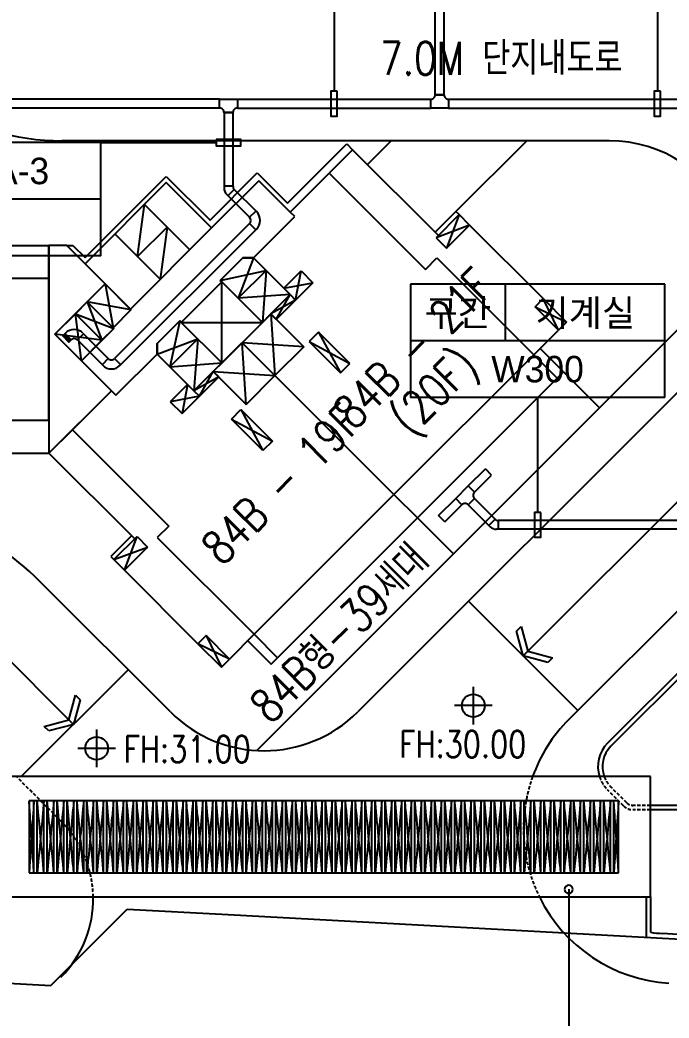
# Model space of a CAD drawing. Header units: millimetres. Extents: x 1145859089 to 1147511753, y -1047484727 to -1047247487.
# Drawn here: x 1147279347 to 1147308735, y -1047452501 to -1047407298 of the extents above; entities that cross this region are included whole.
import ezdxf
from ezdxf.enums import TextEntityAlignment as Align
from ezdxf.xclip import XClip

# ---------------------------------------------------------------- set-up
doc = ezdxf.new("R2010")
doc.units = ezdxf.units.MM
doc.header["$LTSCALE"] = 100
doc.header["$MEASUREMENT"] = 0
doc.header["$XCLIPFRAME"] = 2
doc.linetypes.add('단지배치도$0$CENTER', pattern=[31, 30, -0.5, 0, -0.5])
doc.linetypes.add('단지배치도$0$HID', pattern=[2.3, 1.5, -0.8])
doc.layers.get('0').update_dxf_attribs({"linetype": 'CONTINUOUS'})
for name, color, linetype in [('0-BLOCK', 2, 'CONTINUOUS'), ('TRAY', 1, 'CONTINUOUS'), ('TRAY(전력용)', 1, 'CONTINUOUS'), ('XREF', 135, 'CONTINUOUS'), ('단지배치도$0$S240910', 33, 'CONTINUOUS'), ('단지배치도$0$W240910', 135, 'CONTINUOUS')]:
    doc.layers.add(name, color=color, linetype=linetype)
doc.styles.add('WL', font='울릉도L_5.TTF')
doc.styles.add('단지배치도$0$WS1', font='romans.shx', dxfattribs={"width": 0.8, "bigfont": 'whgtxt.shx'})

# ---------------------------------------------------------------- blocks, each defined once
blk = doc.blocks.new('단지배치도$0$zw$9902')
at = {"layer": '단지배치도$0$W240910'}
for p, q in [((74104, -40260, 0), (45683, -68681, 0)), ((45751, -41400, 0), (20965, -41400, 0)), ((31188, -44229, 0), (33875, -41542, 0)), ((33875, -41542, 0), (34136, -41804, 0)), ((34808, -42476, 0), (35884, -41400, 0)), ((42021, -41400, 0), (38817, -44604, 0)), ((34136, -41804, 0), (33075, -42865, 0)), ((38018, -45686, 0), (34136, -41804, 0)), ((27680, -44993, 0), (29816, -42857, 0)), ((29816, -42857, 0), (31188, -44229, 0)), ((31308, -44632, 0), (33075, -42865, 0)), ((33075, -42865, 0), (37435, -47224, 0)), ((22023, -46690, 0), (25700, -43013, 0)), ((25700, -43296, 0), (22023, -46973, 0)), ((25700, -43013, 0), (27680, -44993, 0)), ((27751, -45346, 0), (25700, -43296, 0)), ((29886, -43211, 0), (27751, -45346, 0)), ((31308, -44632, 0), (29886, -43211, 0)), ((24399, -46648, 0), (24710, -44286, 0)), ((24710, -44286, 0), (26761, -46336, 0)), ((31513, -44837, 0), (31308, -44632, 0)), ((31513, -44837, 0), (31308, -44632, 0)), ((38817, -44604, 0), (37877, -45544, 0)), ((38959, -44745, 0), (37912, -45792, 0)), ((38959, -44745, 0), (38389, -46269, 0)), ((38959, -44745, 0), (38817, -44604, 0)), ((39436, -45223, 0), (38959, -44745, 0)), ((29646, -46704, 0), (31513, -44837, 0)), ((29646, -46704, 0), (31513, -44837, 0)), ((23374, -45622, 0), (25425, -47673, 0)), ((27751, -45346, 0), (24074, -49023, 0)), ((24074, -49023, 0), (27751, -45346, 0)), ((25736, -45311, 0), (24399, -46648, 0)), ((25736, -45311, 0), (25425, -47673, 0)), ((39436, -45223, 0), (37912, -45792, 0)), ((38389, -46269, 0), (39436, -45223, 0)), ((42763, -48550, 0), (39436, -45223, 0)), ((37912, -45792, 0), (38389, -46269, 0)), ((18155, -46140, 0), (20390, -46140, 0)), ((21191, -46140, 0), (20390, -46140, 0)), ((20390, -46140, 0), (20390, -55550, 0)), ((20390, -47640, 0), (20390, -46140, 0)), ((22023, -46973, 0), (21191, -46140, 0)), ((21191, -46140, 0), (21473, -46140, 0)), ((21473, -46140, 0), (22023, -46690, 0)), ((65074, -46462, 0), (43925, -67611, 0)), ((22023, -46973, 0), (22936, -47885, 0)), ((22936, -47885, 0), (22023, -46973, 0)), ((29165, -46704, 0), (28147, -47722, 0)), ((28147, -47722, 0), (29165, -46704, 0)), ((29646, -46704, 0), (28960, -48536, 0)), ((29646, -46704, 0), (29165, -46704, 0)), ((29165, -46704, 0), (29646, -46704, 0)), ((31308, -48366, 0), (29646, -46704, 0)), ((31308, -48366, 0), (29646, -46704, 0)), ((37435, -47224, 0), (37951, -46708, 0)), ((37951, -46708, 0), (42339, -51095, 0)), ((28147, -47722, 0), (30219, -47277, 0)), ((30219, -47277, 0), (28960, -48536, 0)), ((51742, -47066, 0), (29793, -69015)), ((30219, -47277, 0), (30049, -49624, 0)), ((31018, -48076, 0), (31803, -47291, 0)), ((31555, -48613, 0), (31803, -47291, 0)), ((31803, -47291, 0), (32340, -47828, 0)), ((20390, -47640, 0), (16900, -47640, 0)), ((20390, -54050, 0), (20390, -47640, 0)), ((20659, -50162, 0), (22936, -47885, 0)), ((22936, -47885, 0), (22122, -48698, 0)), ((22936, -47885, 0), (24074, -49023, 0)), ((24102, -49052, 0), (22936, -47885, 0)), ((22936, -47885, 0), (23289, -49865, 0)), ((28211, -47786, 0), (26372, -49624, 0)), ((26372, -49624, 0), (28211, -47786, 0)), ((28147, -47722, 0), (28211, -47786, 0)), ((28211, -47786, 0), (28147, -47722, 0)), ((28211, -47786, 0), (30049, -49624, 0)), ((30049, -49624, 0), (28211, -47786, 0)), ((28211, -51463, 0), (28211, -47786, 0)), ((32340, -47828, 0), (30678, -49490, 0)), ((31018, -48076, 0), (32340, -47828, 0)), ((31308, -48366, 0), (28960, -48536, 0)), ((29130, -50544, 0), (31308, -48366, 0)), ((30049, -49624, 0), (31308, -48366, 0)), ((30678, -49490, 0), (31308, -48366, 0)), ((31308, -48366, 0), (31555, -48613, 0)), ((22122, -48698, 0), (21585, -49236, 0)), ((22122, -48698, 0), (23289, -49865, 0)), ((24102, -49052, 0), (22122, -48698, 0)), ((23324, -49900, 0), (22122, -48698, 0)), ((22122, -48698, 0), (22787, -50438, 0)), ((31555, -48613, 0), (30431, -49243, 0)), ((42399, -48914, 0), (42763, -48550, 0)), ((42763, -48550, 0), (43824, -49610, 0)), ((43459, -49974, 0), (42763, -48550, 0)), ((21585, -49236, 0), (20659, -50162, 0)), ((22787, -50438, 0), (21585, -49236, 0)), ((21585, -49236, 0), (22787, -50438, 0)), ((21861, -51364, 0), (21585, -49236, 0)), ((21585, -49236, 0), (23324, -49900, 0)), ((24102, -49052, 0), (23289, -49865, 0)), ((23289, -49865, 0), (24102, -49052, 0)), ((24074, -49023, 0), (24102, -49052, 0)), ((30431, -49243, 0), (31923, -50735, 0)), ((30431, -49243, 0), (30622, -52036, 0)), ((30678, -49490, 0), (30431, -49243, 0)), ((43459, -49974, 0), (42399, -48914, 0)), ((42399, -48914, 0), (43824, -49610, 0)), ((26308, -49561, 0), (25290, -50579, 0)), ((25290, -50579, 0), (26308, -49561, 0)), ((26308, -49561, 0), (25863, -51633, 0)), ((26372, -49624, 0), (26308, -49561, 0)), ((26308, -49561, 0), (26372, -49624, 0)), ((26372, -49624, 0), (28211, -51463, 0)), ((28211, -51463, 0), (26372, -49624, 0)), ((26372, -49624, 0), (30049, -49624, 0)), ((28211, -51463, 0), (30049, -49624, 0)), ((43824, -49610, 0), (43459, -49974, 0)), ((23218, -52722, 0), (20659, -50162, 0)), ((20659, -50162, 0), (21861, -51364, 0)), ((22787, -50438, 0), (20659, -50162, 0)), ((23324, -49900, 0), (21861, -51364, 0)), ((22787, -50438, 0), (23324, -49900, 0)), ((23289, -49865, 0), (23324, -49900, 0)), ((32595, -50063, 0), (32163, -50494, 0)), ((34016, -51484, 0), (32595, -50063, 0)), ((32595, -50063, 0), (33585, -51915, 0)), ((42339, -51095, 0), (43459, -49974, 0)), ((21861, -51364, 0), (22787, -50438, 0)), ((25290, -51060, 0), (27122, -50374, 0)), ((25290, -50579, 0), (25290, -51060, 0)), ((25290, -51060, 0), (25290, -50579, 0)), ((27122, -50374, 0), (25863, -51633, 0)), ((27122, -50374, 0), (26952, -52722, 0)), ((29130, -50544, 0), (26952, -52722, 0)), ((36010, -57424, 0), (29130, -50544, 0)), ((31923, -50735, 0), (29130, -50544, 0)), ((36010, -57424, 0), (29130, -50544, 0)), ((29321, -53337, 0), (29130, -50544, 0)), ((32163, -50494, 0), (33585, -51915, 0)), ((32163, -50494, 0), (34016, -51484, 0)), ((23423, -52927, 0), (25290, -51060, 0)), ((25290, -51060, 0), (23423, -52927, 0)), ((25290, -51060, 0), (26952, -52722, 0)), ((26952, -52722, 0), (25290, -51060, 0)), ((31923, -50735, 0), (30622, -52036, 0)), ((43689, -51866, 0), (42629, -50805, 0)), ((21861, -51364, 0), (23218, -52722, 0)), ((25863, -51633, 0), (28211, -51463, 0)), ((26952, -52722, 0), (28211, -51463, 0)), ((33585, -51915, 0), (34016, -51484, 0)), ((42339, -51095, 0), (36010, -57424, 0)), ((42339, -51095, 0), (43399, -52156, 0)), ((27199, -52969, 0), (27829, -51845, 0)), ((27829, -51845, 0), (29321, -53337, 0)), ((27829, -51845, 0), (30622, -52036, 0)), ((28076, -52092, 0), (27829, -51845, 0)), ((49994, -51643, 0), (34370, -67267)), ((43399, -52156, 0), (43689, -51866, 0)), ((43689, -51866, 0), (45316, -53492, 0)), ((26662, -52432, 0), (25877, -53217, 0)), ((26415, -53754, 0), (28076, -52092, 0)), ((26662, -52432, 0), (26415, -53754, 0)), ((28076, -52092, 0), (26952, -52722, 0)), ((29321, -53337, 0), (30622, -52036, 0)), ((37071, -58484, 0), (43399, -52156, 0)), ((20390, -55550, 0), (23218, -52722, 0)), ((23218, -52722, 0), (21451, -54489, 0)), ((23218, -52722, 0), (23423, -52927, 0)), ((23423, -52927, 0), (23218, -52722, 0)), ((26952, -52722, 0), (27199, -52969, 0)), ((27199, -52969, 0), (25877, -53217, 0)), ((25877, -53217, 0), (26415, -53754, 0)), ((28649, -54009, 0), (29080, -53577, 0)), ((29080, -53577, 0), (30502, -54998, 0)), ((29080, -53577, 0), (30070, -55430, 0)), ((5360, -54050, 0), (20390, -54050, 0)), ((20390, -54050, 0), (20390, -55550, 0)), ((30070, -55430, 0), (28649, -54009, 0)), ((28649, -54009, 0), (30502, -54998, 0)), ((52469, -54117, 0), (41862, -64724, 0)), ((20390, -55550, 0), (21451, -54489, 0)), ((21451, -54489, 0), (25810, -58849, 0)), ((30502, -54998, 0), (30070, -55430, 0)), ((5360, -55550, 0), (20390, -55550, 0)), ((24272, -59432, 0), (20390, -55550, 0)), ((29681, -63752, 0), (36010, -57424, 0)), ((36010, -57424, 0), (37071, -58484, 0)), ((37071, -58484, 0), (30742, -64813, 0)), ((38697, -60111, 0), (37071, -58484, 0)), ((25810, -58849, 0), (25294, -59365, 0)), ((24131, -59291, 0), (23190, -60231, 0)), ((23332, -60372, 0), (24378, -59326, 0)), ((23809, -60850, 0), (24378, -59326, 0)), ((24378, -59326, 0), (24855, -59803, 0)), ((25294, -59365, 0), (29681, -63752, 0)), ((23332, -60372, 0), (24855, -59803, 0)), ((24855, -59803, 0), (23809, -60850, 0)), ((23190, -60231, 0), (23332, -60372, 0)), ((23809, -60850, 0), (23332, -60372, 0)), ((27136, -64177, 0), (23809, -60850, 0)), ((25884, -67267, 0), (19975, -61357)), ((39387, -62249, 0), (44337, -67199, 0)), ((41562, -63606, 0), (41767, -63402, 0)), ((41862, -64724, 0), (41562, -63606, 0)), ((41767, -63402, 0), (42066, -64520, 0)), ((21499, -67831, 0), (17500, -63832)), ((27500, -63813, 0), (27136, -64177, 0)), ((27136, -64177, 0), (28196, -65237, 0)), ((28561, -64873, 0), (27136, -64177, 0)), ((28561, -64873, 0), (27500, -63813, 0)), ((27500, -63813, 0), (28196, -65237, 0)), ((29681, -63752, 0), (28561, -64873, 0)), ((29391, -64042, 0), (30452, -65103, 0)), ((29681, -63752, 0), (30742, -64813, 0)), ((42066, -64520, 0), (43184, -64819, 0)), ((28196, -65237, 0), (28561, -64873, 0)), ((30452, -65103, 0), (30742, -64813, 0)), ((42980, -65024, 0), (41862, -64724, 0)), ((43184, -64819, 0), (42980, -65024, 0)), ((23974, -65356, 0), (19131, -70199, 0)), ((39602, -66126, 0), (39602, -67841, 0)), ((21295, -67627, 0), (21594, -66509, 0)), ((21798, -66713, 0), (21499, -67831, 0)), ((21594, -66509, 0), (21798, -66713, 0)), ((40460, -66984, 0), (38745, -66984, 0)), ((20177, -67927, 0), (21295, -67627, 0)), ((20381, -68131, 0), (20177, -67927, 0)), ((21499, -67831, 0), (20381, -68131, 0)), ((22546, -68060), (22546, -69774)), ((23403, -68917), (21688, -68917)), ((47630, -70199), (11880, -70199)), ((47630, -75649), (47630, -70199)), ((19490, -71299), (19490, -74549)), ((46180, -71299), (19490, -71299)), ((19710, -74549), (19710, -71299)), ((19860, -74549), (19860, -71299)), ((20160, -74549), (20160, -71299)), ((20310, -74549), (20310, -71299)), ((20610, -74549), (20610, -71299)), ((20760, -74549), (20760, -71299)), ((21060, -74549), (21060, -71299)), ((21210, -74549), (21210, -71299)), ((21510, -74549), (21510, -71299)), ((21660, -74549), (21660, -71299)), ((21960, -74549), (21960, -71299)), ((22110, -74549), (22110, -71299)), ((22410, -74549), (22410, -71299)), ((22560, -74549), (22560, -71299)), ((22860, -74549), (22860, -71299)), ((23010, -74549), (23010, -71299)), ((23310, -74549), (23310, -71299)), ((23460, -74549), (23460, -71299)), ((23760, -74549), (23760, -71299)), ((23910, -74549), (23910, -71299)), ((24210, -74549), (24210, -71299)), ((24360, -74549), (24360, -71299)), ((24660, -74549), (24660, -71299)), ((24810, -74549), (24810, -71299)), ((25110, -74549), (25110, -71299)), ((25260, -74549), (25260, -71299)), ((25560, -74549), (25560, -71299)), ((25710, -74549), (25710, -71299)), ((26010, -74549), (26010, -71299)), ((26160, -74549), (26160, -71299)), ((26460, -74549), (26460, -71299)), ((26610, -74549), (26610, -71299)), ((26910, -74549), (26910, -71299)), ((27060, -74549), (27060, -71299)), ((27360, -74549), (27360, -71299)), ((27510, -74549), (27510, -71299)), ((27810, -74549), (27810, -71299)), ((27960, -74549), (27960, -71299)), ((28260, -74549), (28260, -71299)), ((28410, -74549), (28410, -71299)), ((28710, -74549), (28710, -71299)), ((28860, -74549), (28860, -71299)), ((29160, -74549), (29160, -71299)), ((29310, -74549), (29310, -71299)), ((29610, -74549), (29610, -71299)), ((29760, -74549), (29760, -71299)), ((30060, -74549), (30060, -71299)), ((30210, -74549), (30210, -71299)), ((30510, -74549), (30510, -71299)), ((30660, -74549), (30660, -71299)), ((30960, -74549), (30960, -71299)), ((31110, -74549), (31110, -71299)), ((31410, -74549), (31410, -71299)), ((31560, -74549), (31560, -71299)), ((31860, -74549), (31860, -71299)), ((32010, -74549), (32010, -71299)), ((32310, -74549), (32310, -71299)), ((32460, -74549), (32460, -71299)), ((32760, -74549), (32760, -71299)), ((32910, -74549), (32910, -71299)), ((33210, -74549), (33210, -71299)), ((33360, -74549), (33360, -71299)), ((33660, -74549), (33660, -71299)), ((33810, -74549), (33810, -71299)), ((34110, -74549), (34110, -71299)), ((34260, -74549), (34260, -71299)), ((34560, -74549), (34560, -71299)), ((34710, -74549), (34710, -71299)), ((35010, -74549), (35010, -71299)), ((35160, -74549), (35160, -71299)), ((35460, -74549), (35460, -71299)), ((35610, -74549), (35610, -71299)), ((35910, -74549), (35910, -71299)), ((36060, -74549), (36060, -71299)), ((36360, -74549), (36360, -71299)), ((36510, -74549), (36510, -71299)), ((36810, -74549), (36810, -71299)), ((36960, -74549), (36960, -71299)), ((37260, -74549), (37260, -71299)), ((37410, -74549), (37410, -71299)), ((37710, -74549), (37710, -71299)), ((37860, -74549), (37860, -71299)), ((38160, -74549), (38160, -71299)), ((38310, -74549), (38310, -71299)), ((38610, -74549), (38610, -71299)), ((38760, -74549), (38760, -71299)), ((39060, -74549), (39060, -71299)), ((39210, -74549), (39210, -71299)), ((39510, -74549), (39510, -71299)), ((39660, -74549), (39660, -71299)), ((39960, -74549), (39960, -71299)), ((40110, -74549), (40110, -71299)), ((40410, -74549), (40410, -71299)), ((40560, -74549), (40560, -71299)), ((40860, -74549), (40860, -71299)), ((41010, -74549), (41010, -71299)), ((41310, -74549), (41310, -71299)), ((41460, -74549), (41460, -71299)), ((41760, -74549), (41760, -71299)), ((41910, -74549), (41910, -71299)), ((42210, -74549), (42210, -71299)), ((42360, -74549), (42360, -71299)), ((42660, -74549), (42660, -71299)), ((42810, -74549), (42810, -71299)), ((43110, -74549), (43110, -71299)), ((43260, -74549), (43260, -71299)), ((43560, -74549), (43560, -71299)), ((43710, -74549), (43710, -71299)), ((44010, -74549), (44010, -71299)), ((44160, -74549), (44160, -71299)), ((44460, -74549), (44460, -71299)), ((44610, -74549), (44610, -71299)), ((44910, -74549), (44910, -71299)), ((45060, -74549), (45060, -71299)), ((45360, -74549), (45360, -71299)), ((45510, -74549), (45510, -71299)), ((45810, -74549), (45810, -71299)), ((45960, -74549), (45960, -71299)), ((46180, -74549), (46180, -71299)), ((74800, -71500, 1673713), (47630, -71500, 1673713)), ((75000, -71700), (47630, -71700, 4873256)), ((19490, -74549), (46180, -74549)), ((43923, -75302), (43923, -90618)), ((11880, -75649), (47630, -75649)), ((20474, -79654), (23926, -76203)), ((23926, -76203), (28497, -76441)), ((28497, -76441), (51186, -77684)), ((11597, -79173), (20474, -79654))]:
    blk.add_line(p, q, dxfattribs=at)
at = {"layer": '단지배치도$0$W240910', "ltscale": 5}
for p, q in [((56499, -58148, 0), (45825, -68822, 0)), ((38697, -60111, 0), (37071, -58484, 0)), ((47430, -75649), (47430, -77478)), ((47630, -75649), (47630, -77248)), ((63700, -78226), (48163, -77304))]:
    blk.add_line(p, q, dxfattribs=at)
at = {"layer": '단지배치도$0$W240910', "linetype": '단지배치도$0$HID'}
for p, q in [((20929, -72211, 0), (18917, -70199)), ((46405, -71524), (45683, -70802)), ((46547, -71383), (45825, -70661)), ((47630, -71500, 1673713), (46830, -71500, 1673713)), ((47630, -71700), (46830, -71700))]:
    blk.add_line(p, q, dxfattribs=at)
at = {"layer": '단지배치도$0$W240910', "linetype": '단지배치도$0$CENTER', "ltscale": 0.12}
for p, q in [((19710, -74549), (19490, -71299)), ((19710, -71299), (19490, -74549)), ((20160, -74549), (19860, -71299)), ((20160, -71299), (19860, -74549)), ((20610, -74549), (20310, -71299)), ((20610, -71299), (20310, -74549)), ((21060, -74549), (20760, -71299)), ((21060, -71299), (20760, -74549)), ((21510, -74549), (21210, -71299)), ((21510, -71299), (21210, -74549)), ((21960, -74549), (21660, -71299)), ((21960, -71299), (21660, -74549)), ((22410, -74549), (22110, -71299)), ((22410, -71299), (22110, -74549)), ((22860, -74549), (22560, -71299)), ((22860, -71299), (22560, -74549)), ((23310, -74549), (23010, -71299)), ((23310, -71299), (23010, -74549)), ((23760, -74549), (23460, -71299)), ((23760, -71299), (23460, -74549)), ((24210, -74549), (23910, -71299)), ((24210, -71299), (23910, -74549)), ((24660, -74549), (24360, -71299)), ((24660, -71299), (24360, -74549)), ((25110, -74549), (24810, -71299)), ((25110, -71299), (24810, -74549)), ((25560, -74549), (25260, -71299)), ((25560, -71299), (25260, -74549)), ((26010, -74549), (25710, -71299)), ((26010, -71299), (25710, -74549)), ((26460, -74549), (26160, -71299)), ((26460, -71299), (26160, -74549)), ((26910, -74549), (26610, -71299)), ((26910, -71299), (26610, -74549)), ((27360, -74549), (27060, -71299)), ((27360, -71299), (27060, -74549)), ((27810, -74549), (27510, -71299)), ((27810, -71299), (27510, -74549)), ((28260, -74549), (27960, -71299)), ((28260, -71299), (27960, -74549)), ((28710, -74549), (28410, -71299)), ((28710, -71299), (28410, -74549)), ((29160, -74549), (28860, -71299)), ((29160, -71299), (28860, -74549)), ((29610, -74549), (29310, -71299)), ((29610, -71299), (29310, -74549)), ((30060, -74549), (29760, -71299)), ((30060, -71299), (29760, -74549)), ((30510, -74549), (30210, -71299)), ((30510, -71299), (30210, -74549)), ((30960, -74549), (30660, -71299)), ((30960, -71299), (30660, -74549)), ((31410, -74549), (31110, -71299)), ((31410, -71299), (31110, -74549)), ((31860, -74549), (31560, -71299)), ((31860, -71299), (31560, -74549)), ((32310, -74549), (32010, -71299)), ((32310, -71299), (32010, -74549)), ((32760, -74549), (32460, -71299)), ((32760, -71299), (32460, -74549)), ((33210, -74549), (32910, -71299)), ((33210, -71299), (32910, -74549)), ((33660, -74549), (33360, -71299)), ((33660, -71299), (33360, -74549)), ((34110, -74549), (33810, -71299)), ((34110, -71299), (33810, -74549)), ((34560, -74549), (34260, -71299)), ((34560, -71299), (34260, -74549)), ((35010, -74549), (34710, -71299)), ((35010, -71299), (34710, -74549)), ((35460, -74549), (35160, -71299)), ((35460, -71299), (35160, -74549)), ((35910, -74549), (35610, -71299)), ((35910, -71299), (35610, -74549)), ((36360, -74549), (36060, -71299)), ((36360, -71299), (36060, -74549)), ((36810, -74549), (36510, -71299)), ((36810, -71299), (36510, -74549)), ((37260, -74549), (36960, -71299)), ((37260, -71299), (36960, -74549)), ((37710, -74549), (37410, -71299)), ((37710, -71299), (37410, -74549)), ((38160, -74549), (37860, -71299)), ((38160, -71299), (37860, -74549)), ((38610, -74549), (38310, -71299)), ((38610, -71299), (38310, -74549)), ((39060, -74549), (38760, -71299)), ((39060, -71299), (38760, -74549)), ((39510, -74549), (39210, -71299)), ((39510, -71299), (39210, -74549)), ((39960, -74549), (39660, -71299)), ((39960, -71299), (39660, -74549)), ((40410, -74549), (40110, -71299)), ((40410, -71299), (40110, -74549)), ((40860, -74549), (40560, -71299)), ((40860, -71299), (40560, -74549)), ((41310, -74549), (41010, -71299)), ((41310, -71299), (41010, -74549)), ((41760, -74549), (41460, -71299)), ((41760, -71299), (41460, -74549)), ((42210, -74549), (41910, -71299)), ((42210, -71299), (41910, -74549)), ((42660, -74549), (42360, -71299)), ((42660, -71299), (42360, -74549)), ((43110, -74549), (42810, -71299)), ((43110, -71299), (42810, -74549)), ((43560, -74549), (43260, -71299)), ((43560, -71299), (43260, -74549)), ((44010, -74549), (43710, -71299)), ((44010, -71299), (43710, -74549)), ((44460, -74549), (44160, -71299)), ((44460, -71299), (44160, -74549)), ((44910, -74549), (44610, -71299)), ((44910, -71299), (44610, -74549)), ((45360, -74549), (45060, -71299)), ((45360, -71299), (45060, -74549)), ((45810, -74549), (45510, -71299)), ((45810, -71299), (45510, -74549)), ((46180, -74549), (45960, -71299)), ((46180, -71299), (45960, -74549))]:
    blk.add_line(p, q, dxfattribs=at)
at = {"layer": '단지배치도$0$W240910'}
for centre in [(39602, -66984, 0), (22546, -68917)]:
    blk.add_circle(centre, 514, dxfattribs=at)
for centre, radius, start, end in [((20965, -30400, 0), 11000, 237.3847, 270), ((45751, -47400, 0), 6000, 315, 90), ((10783, -70550), 13000, 45.0008, 90), ((30127, -63024, 0), 6000, 225.0008, 315), ((48875, -72560, 0), 7000, 135, 160.2873), ((46744, -69742, 0), 1500, 135, 197.7706), ((46744, -69742, 0), 1300, 135, 200.6196), ((43923, -75302), 188, 0, 180), ((43923, -75302), 188, 180, 0), ((17393, -75746, 0), 5000, 315.0008, 1.1091), ((48875, -72560, 0), 7000, 206.1848, 266.6096)]:
    blk.add_arc(centre, radius, start, end, dxfattribs=at)
at = {"layer": '단지배치도$0$W240910', "linetype": '단지배치도$0$HID'}
for centre, radius, start, end in [((48875, -72560, 0), 7000, 160.2873, 206.1848), ((46744, -69742, 0), 1500, 197.7706, 225), ((46744, -69742, 0), 1300, 200.6196, 225), ((46830, -71100, 0), 400, 225, 270), ((46830, -71100, 0), 600, 225, 270), ((17393, -75746, 0), 5000, 1.1091, 45.0008)]:
    blk.add_arc(centre, radius, start, end, dxfattribs=at)
at = {"layer": '단지배치도$0$W240910', "ltscale": 5}
blk.add_arc((48507, -71514, 0), 5800, 261.309, 266.6038, dxfattribs=at)
at = {"layer": '단지배치도$0$S240910', "style": '단지배치도$0$WS1', "width": 0.8}
for s, height, p in [('7.0M 단지내도로', 1500, (35376, -38416)), ('FH:30.00', 1200, (36244, -69329)), ('FH:31.00', 1200, (23768, -69555))]:
    blk.add_text(s, height=height, dxfattribs=at).set_placement(p)
for s, p in [('84B - 21F', (34202, -54550, 0)), ('(20F)', (36763, -54821, 0)), ('84B - 19F', (28225, -60694, 0)), ('84B형-39세대', (30423, -67862, 0))]:
    blk.add_text(s, height=1500, rotation=45, dxfattribs=at).set_placement(p)
blk = doc.blocks.new('단지배치도')
blk.add_blockref('단지배치도$0$zw$9902', (141034, 142437))
blk = doc.blocks.new('A$C25E00273')
at = {"layer": 'TRAY(전력용)'}
blk.add_line((-806.11, -2312.16), (-806.11, -2313.16), dxfattribs=at)
blk.add_lwpolyline([(-803.55, -2312.16), (-803.11, -2312.16), (-803.11, -2313.16), (-806.11, -2313.16), (-806.11, -2312.16), (-805.67, -2312.16), (-805.67, -2312.36), (-805.91, -2312.36), (-805.91, -2312.96), (-803.31, -2312.96), (-803.31, -2312.36), (-803.55, -2312.36)], close=True, dxfattribs=at)
at = {"layer": 'TRAY(전력용)', "color": 7}
for centre in [(-805.61, -2312.71), (-805.11, -2312.71), (-804.61, -2312.71), (-804.11, -2312.71), (-803.61, -2312.71)]:
    blk.add_circle(centre, 0.25, dxfattribs=at)
blk = doc.blocks.new('zw$A601')
at = {"layer": 'TRAY(전력용)'}
for p, q in [((-436, 236, 0), (-436, -164, 0)), ((-236, 436), (164, 436))]:
    blk.add_line(p, q, dxfattribs=at)
for centre, radius in [((-436, 436), 200), ((-396, 396), 560)]:
    blk.add_arc(centre, radius, 270, 0, dxfattribs=at)
blk = doc.blocks.new('zw$DA96')
at = {"layer": 'TRAY(전력용)'}
blk.add_lwpolyline([(-400, 0, 0.414214), (-600, 200), (-600, 600), (200, 600), (200, 200, 0.414214), (0, 0), (-400, 0), (0, 0)], format="xyb", dxfattribs=at)
blk = doc.blocks.new('zw$EC20')
at = {"layer": 'TRAY(전력용)'}
for p, q in [((12179, 4258, 0), (12179, 22552, 0)), ((12579, 4258, 0), (12579, 22552, 0)), ((2417, 4058, 0), (-20524, 4058, 0)), ((2417, 3658, 0), (-20484, 3658, 0)), ((3217, 4058, 0), (11979, 4058, 0)), ((3217, 3658, 0), (11979, 3658, 0)), ((12779, 4058, 0), (27810, 4058, 0)), ((12779, 3658, 0), (27770, 3658, 0)), ((2617, 3458, 0), (2617, 32, 0)), ((3017, 3458, 0), (3017, 115, 0)), ((3017, 115, 0), (2617, 115, 0)), ((3770, -1286, 0), (2735, -250, 0)), ((3076, -26, 0), (2793, -309, 0)), ((4081, -1031, 0), (3076, -26, 0)), ((3770, -1569, 0), (-2342, -7681, 0)), ((4081, -1823, 0), (-2087, -7992, 0)), ((-4566, -6531), (-4594, -6560)), ((-3774, -6531), (-2624, -7681, 0)), ((-4056, -6814), (-2879, -7992, 0)), ((13668, -13456, 0), (14446, -12678, 0)), ((13951, -13739, 0), (14729, -12961, 0)), ((14729, -12961, 0), (14446, -12678, 0)), ((12325, -14800, 0), (13103, -14022, 0)), ((12608, -15083, 0), (13386, -14305, 0)), ((13668, -14305, 0), (14665, -15302, 0)), ((13951, -14022, 0), (14889, -14960, 0)), ((12608, -15083, 0), (12325, -14800, 0)), ((14889, -14960, 0), (14607, -15243, 0)), ((23470, -15019, 0), (15031, -15019, 0)), ((15031, -15019, 0), (15031, -15419, 0)), ((23510, -15419, 0), (14948, -15419, 0))]:
    blk.add_line(p, q, dxfattribs=at)
for centre, radius, start, end in [((3017, 32, 0), 400, 180, 225), ((3217, 115, 0), 200, 180, 225), ((14948, -15019, 0), 400, 225, 270), ((15031, -14819, 0), 200, 225, 270)]:
    blk.add_arc(centre, radius, start, end, dxfattribs=at)
for name, p, rotation in [('zw$DA96', (12179, 4258, 0), 180), ('zw$A601', (4245, -1427, 0), 45.00000000002492), ('zw$A601', (-4170, -6367), 135.000000000025), ('zw$A601', (-2483, -8156, 0), 315.0000000000249), ('zw$DA96', (13951, -14022, 0), 44.99999999999994)]:
    blk.add_blockref(name, p, dxfattribs=dict(at, rotation=rotation))
blk.add_blockref('zw$DA96', (3017, 3458, 0), dxfattribs=at)
at = {"layer": 'TRAY(전력용)', "xscale": 133.3333333333332, "yscale": 133.3333333333332, "zscale": 133.3333333333332, "rotation": 314.9999999999939}
blk.add_blockref('A$C25E00273', (289399, 135432), dxfattribs=at)
blk = doc.blocks.new('zw$2F09')
at = {"layer": 'TRAY(전력용)', "lineweight": -2, "ltscale": 0.5}
blk.add_blockref('zw$EC20', (-132762, 21371, 0), dxfattribs=at)
blk = doc.blocks.new('A$C25F07BB0')
at = {"layer": '0-BLOCK', "color": 6}
blk.add_line((0, 0), (0, 7822), dxfattribs=at)
blk.add_lwpolyline([(217, 7822), (-217, 7822), (-217, 9504), (217, 9504)], close=True, dxfattribs=at)
blk = doc.blocks.new('A$C4F4C36A7')
at = {"layer": 'TRAY', "color": 6}
for p, q in [((0, 5124), (0, 2562)), ((5756, 5124), (0, 5124)), ((11512, 5124), (5756, 5124)), ((11512, 2562), (11512, 5124)), ((0, 2562), (0, 0)), ((5756, 2562), (0, 2562)), ((11512, 2562), (5756, 2562)), ((11512, 2562), (5756, 2562)), ((11512, 0), (11512, 2562)), ((5756, 0), (0, 0)), ((11512, 0), (5756, 0))]:
    blk.add_line(p, q, dxfattribs=at)
blk = doc.blocks.new('A$C28682198')
at = {"color": 6}
blk.add_line((4301, 2562), (4301, 5124), dxfattribs=at)
blk.add_blockref('A$C4F4C36A7', (0, 0))

msp = doc.modelspace()

# ---------------------------------------------------------------- block references
at = {"layer": '0-BLOCK', "xscale": -0.6666666666666666, "yscale": 0.6666666666666666, "zscale": 0.6666666666666666}
for p, rotation in [((1147293570.414741, -1047405314.597791, 0), 180.0000127658332), ((1147308210.410356, -1047405314.597791, 0), 180.0000127658332), ((1147283014.434927, -1047412854.659458, 0), 270.0000063828872), ((1147302781.35664, -1047424391.232063, 0), 180.0000063828873)]:
    msp.add_blockref('A$C25F07BB0', p, dxfattribs=dict(at, rotation=rotation))
at = {"layer": '0-BLOCK', "rotation": 359.9999968060735}
for p in [(1147271502.525525, -1047417978.78629, 0), (1147297025.402215, -1047424391.231475, 0)]:
    msp.add_blockref('A$C28682198', p, dxfattribs=at)
at = {"layer": 'TRAY(전력용)', "ltscale": 2}
msp.add_blockref('zw$2F09', (1147418733.945579, -1047436318.934696, 0), dxfattribs=at)
at = {"layer": 'XREF'}
ref = msp.add_blockref('단지배치도', (1147119237.834579, -1047513806.462535), dxfattribs=at)
XClip(ref).set_block_clipping_path([(72982.4064819524, 34919.7593965298), (360382.4067475507, 255319.7593436697)])

# ---------------------------------------------------------------- texts
at = {"layer": '0-BLOCK', "color": 2, "style": 'WL'}
for s, p in [('A-3', (1147279420.715609, -1047414135.690978, 0)), ('구간', (1147299175.658466, -1047420548.135967, 0)), ('기계실', (1147304943.5923, -1047420548.136163, 0)), ('W300', (1147302781.356512, -1047423110.20003, 0))]:
    msp.add_text(s, height=1200, dxfattribs=at).set_placement(p, align=Align.MIDDLE)

doc.saveas('drawing.dxf')
